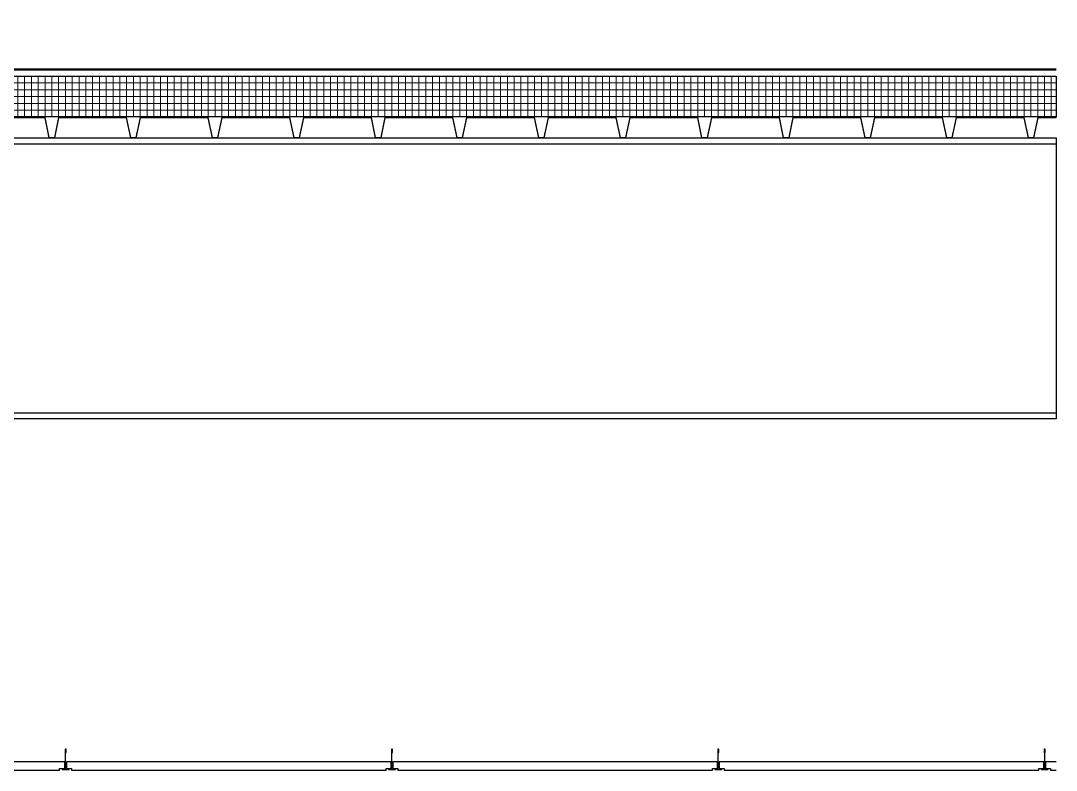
# Model space of a CAD drawing. Header units: inches. Extents: x 3850 to 5846, y -3 to 909.
# Drawn here: x 5199.4 to 5275.6, y 677 to 732.1 of the extents above; entities that cross this region are included whole.
import ezdxf

# ---------------------------------------------------------------- set-up
doc = ezdxf.new("R2010")
doc.units = ezdxf.units.IN
doc.header["$LTSCALE"] = 0.5
doc.header["$MEASUREMENT"] = 0
for name, color, linetype, lineweight in [('A-Detl-Medm', 31, 'Continuous', 25), ('A-Detl-Patt', 190, 'Continuous', 18), ('A-Detl-Thin', 150, 'Continuous', 18), ('A-Detl-Wide', 213, 'Continuous', 50)]:
    doc.layers.add(name, color=color, linetype=linetype, lineweight=lineweight)

msp = doc.modelspace()

# ---------------------------------------------------------------- hatches: boundary and pattern name
at = {"layer": 'A-Detl-Patt'}
h = msp.add_hatch(dxfattribs=at)
h.set_pattern_fill('ANSI37', color=256, scale=4, angle=225, style=0)
h.set_pattern_definition([(270, (5129.69553, 728.0299), (-0.5, -1e-16), []), (180, (5129.69553, 728.0299), (-1e-16, 0.5), [])])
h.paths.add_polyline_path([(5129.69553, 728.02988), (5275.56214, 728.02988), (5275.56214, 725.02988), (5129.69553, 725.02988)])

# ---------------------------------------------------------------- linework, layer by layer
at = {"layer": 'A-Detl-Medm'}
for p, q in [((5168.74818, 723.04995), (5275.56213, 723.04995)), ((5166.74818, 703.28995), (5275.56213, 703.28995)), ((5202.45896, 677.06248), (5202.95896, 677.06248)), ((5226.45896, 677.06248), (5226.95896, 677.06248)), ((5250.45896, 677.06248), (5250.95896, 677.06248)), ((5274.45896, 677.06248), (5274.95896, 677.06248))]:
    msp.add_line(p, q, dxfattribs=at)
for points in [[(5129.69553, 728.02988), (5275.56214, 728.02988), (5275.56214, 725.02988), (5129.69553, 725.02988)], [(5202.64646, 677.62498), (5178.77146, 677.62498), (5178.77146, 677.12798), (5179.14646, 677.12798), (5179.14646, 676.99998), (5202.27146, 676.99998), (5202.27146, 677.12798), (5202.64646, 677.12798)], [(5226.64646, 677.62498), (5202.77146, 677.62498), (5202.77146, 677.12798), (5203.14646, 677.12798), (5203.14646, 676.99998), (5226.27146, 676.99998), (5226.27146, 677.12798), (5226.64646, 677.12798)], [(5250.64646, 677.62498), (5226.77146, 677.62498), (5226.77146, 677.12798), (5227.14646, 677.12798), (5227.14646, 676.99998), (5250.27146, 676.99998), (5250.27146, 677.12798), (5250.64646, 677.12798)], [(5274.64646, 677.62498), (5250.77146, 677.62498), (5250.77146, 677.12798), (5251.14646, 677.12798), (5251.14646, 676.99998), (5274.27146, 676.99998), (5274.27146, 677.12798), (5274.64646, 677.12798)]]:
    msp.add_lwpolyline(points, close=True, dxfattribs=at)
msp.add_lwpolyline([(5168.74818, 702.83995), (5166.74818, 702.83995), (5166.74818, 705.16995), (5171.49818, 705.16995), (5171.49818, 721.16995), (5166.74818, 721.16995), (5166.74818, 721.99995), (5168.24818, 721.99995, 0.41421356), (5168.74818, 722.49995), (5168.74818, 723.49995), (5275.56213, 723.49995), (5275.56213, 702.83995), (5168.74818, 702.83995)], format="xyb", close=True, dxfattribs=at)
for points in [[(5202.70896, 677.06248), (5202.70896, 678.28123), (5202.74021, 678.31248), (5202.74021, 678.56248), (5202.67771, 678.56248), (5202.67771, 678.31248)], [(5226.70896, 677.06248), (5226.70896, 678.28123), (5226.74021, 678.31248), (5226.74021, 678.56248), (5226.67771, 678.56248), (5226.67771, 678.31248)], [(5250.70896, 677.06248), (5250.70896, 678.28123), (5250.74021, 678.31248), (5250.74021, 678.56248), (5250.67771, 678.56248), (5250.67771, 678.31248)], [(5274.70896, 677.06248), (5274.70896, 678.28123), (5274.74021, 678.31248), (5274.74021, 678.56248), (5274.67771, 678.56248), (5274.67771, 678.31248)], [(5275.56212, 677.62498), (5274.77146, 677.62498), (5274.77146, 677.12798), (5275.14646, 677.12798), (5275.14646, 676.99998), (5275.56212, 676.99998)]]:
    msp.add_lwpolyline(points, dxfattribs=at)
at = {"layer": 'A-Detl-Thin'}
msp.add_lwpolyline([(5196.19553, 724.99982), (5201.19553, 724.99982), (5201.50803, 723.52972), (5201.88303, 723.52972), (5202.19553, 724.99982), (5207.19553, 724.99982), (5207.50803, 723.52972), (5207.88303, 723.52972), (5208.19553, 724.99982), (5213.19553, 724.99982), (5213.50803, 723.52972), (5213.88303, 723.52972), (5214.19553, 724.99982), (5219.19553, 724.99982), (5219.50803, 723.52972), (5219.88303, 723.52972), (5220.19553, 724.99982), (5225.19553, 724.99982), (5225.50803, 723.52972), (5225.88303, 723.52972), (5226.19553, 724.99982), (5231.19553, 724.99982), (5231.50803, 723.52972), (5231.88303, 723.52972), (5232.19553, 724.99982), (5237.19553, 724.99982), (5237.50803, 723.52972), (5237.88303, 723.52972), (5238.19553, 724.99982), (5243.19553, 724.99982), (5243.50803, 723.52972), (5243.88303, 723.52972), (5244.19553, 724.99982), (5249.19553, 724.99982), (5249.50803, 723.52972), (5249.88303, 723.52972), (5250.19553, 724.99982), (5255.19553, 724.99982), (5255.50803, 723.52972), (5255.88303, 723.52972), (5256.19553, 724.99982), (5261.19553, 724.99982), (5261.50803, 723.52972), (5261.88303, 723.52972), (5262.19553, 724.99982), (5267.19553, 724.99982), (5267.50803, 723.52972), (5267.88303, 723.52972), (5268.19553, 724.99982), (5273.19553, 724.99982), (5273.50803, 723.52972), (5273.88303, 723.52972), (5274.19553, 724.99982), (5275.56214, 724.99982), (5275.56214, 724.96992), (5274.21974, 724.96992), (5273.90724, 723.49982), (5273.48382, 723.49982), (5273.17132, 724.96992), (5268.21974, 724.96992), (5267.90724, 723.49982), (5267.48382, 723.49982), (5267.17132, 724.96992), (5262.21974, 724.96992), (5261.90724, 723.49982), (5261.48382, 723.49982), (5261.17132, 724.96992), (5256.21974, 724.96992), (5255.90724, 723.49982), (5255.48382, 723.49982), (5255.17132, 724.96992), (5250.21974, 724.96992), (5249.90724, 723.49982), (5249.48382, 723.49982), (5249.17132, 724.96992), (5244.21974, 724.96992), (5243.90724, 723.49982), (5243.48382, 723.49982), (5243.17132, 724.96992), (5238.21974, 724.96992), (5237.90724, 723.49982), (5237.48382, 723.49982), (5237.17132, 724.96992), (5232.21974, 724.96992), (5231.90724, 723.49982), (5231.48382, 723.49982), (5231.17132, 724.96992), (5226.21974, 724.96992), (5225.90724, 723.49982), (5225.48382, 723.49982), (5225.17132, 724.96992), (5220.21974, 724.96992), (5219.90724, 723.49982), (5219.48382, 723.49982), (5219.17132, 724.96992), (5214.21974, 724.96992), (5213.90724, 723.49982), (5213.48382, 723.49982), (5213.17132, 724.96992), (5208.21974, 724.96992), (5207.90724, 723.49982), (5207.48382, 723.49982), (5207.17132, 724.96992), (5202.21974, 724.96992), (5201.90724, 723.49982), (5201.48382, 723.49982), (5201.17132, 724.96992), (5196.21974, 724.96992)], dxfattribs=at)
at = {"layer": 'A-Detl-Wide'}
msp.add_lwpolyline([(5129.75304, 734.99991), (5129.75304, 732.23699), (5133.46015, 728.52988), (5275.56214, 728.52988)], dxfattribs=at)

doc.saveas('drawing.dxf')
